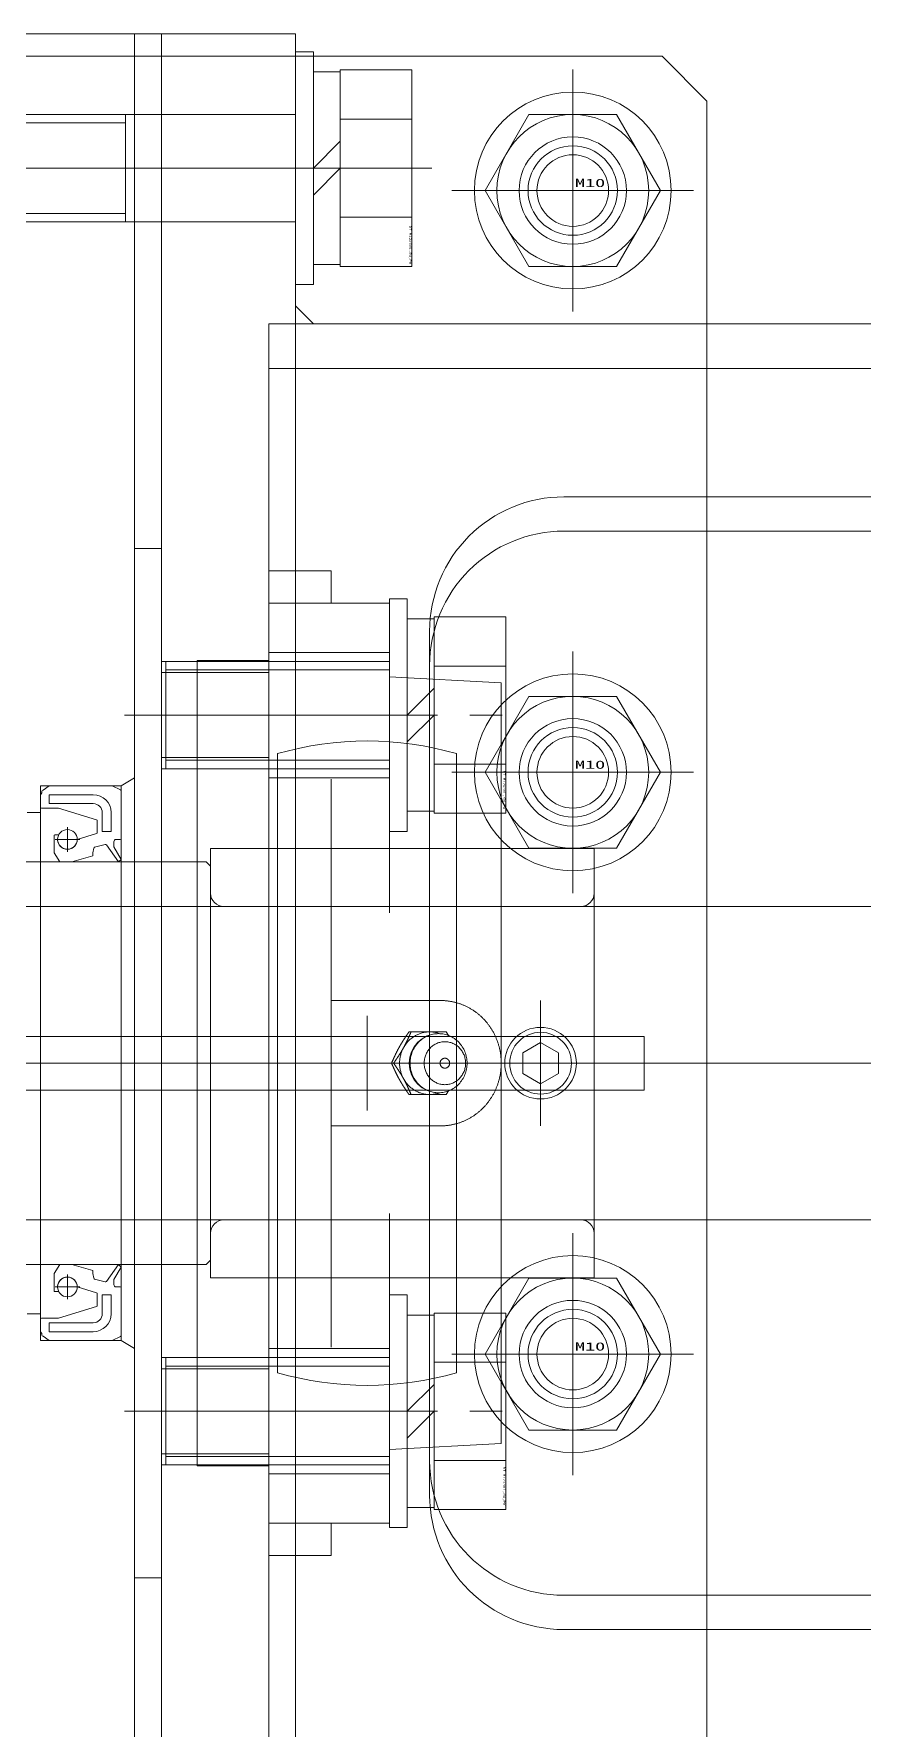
# Model space of a CAD drawing. Units: millimetres at full size. Extents: x -19442 to 19442, y -5866 to 5866.
# Drawn here: x -6221.9 to -6129.2, y 222.3 to 411.7 of the extents above; entities that cross this region are included whole.
import ezdxf
from ezdxf.enums import TextEntityAlignment as Align

# ---------------------------------------------------------------- set-up
doc = ezdxf.new("R2010")
doc.units = ezdxf.units.MM
doc.header["$LTSCALE"] = 3.6
doc.linetypes.add('CHAIN2', pattern=[12, 9, -1, 1, -1])
for name, color, linetype, lineweight in [('0-3_04_HIDDEN', 7, 'Continuous', 9), ('0-4_05_CENTER', 2, 'CHAIN2', 9), ('0-6_0', 2, 'Continuous', 9), ('0-7_10_DRAFT', 1, 'Continuous', 9)]:
    doc.layers.add(name, color=color, linetype=linetype, lineweight=lineweight)
doc.styles.add('ＭＳ ゴシック', font='')
doc.styles.get('ＭＳ ゴシック').set_extended_font_data('MS Gothic')

# ---------------------------------------------------------------- blocks, each defined once
blk = doc.blocks.new('10b_1')
at = {"layer": '0-6_0', "color": 134, "linetype": 'CHAIN2'}
for p, q in [((0, -13.512), (0, 13.512)), ((13.512, 0), (-13.512, 0))]:
    blk.add_line(p, q, dxfattribs=at)
at = {"layer": '0-6_0', "color": 134}
for q in [(-9.8, 0), (4.9, 8.487)]:
    blk.add_line((-4.9, 8.487), q, dxfattribs=at)
for points in [[(4.9, -8.487), (9.8, 0), (4.9, 8.487)], [(-9.8, 0), (-4.9, -8.487), (4.9, -8.487)]]:
    blk.add_lwpolyline(points, dxfattribs=at)
for radius in [11, 8.487, 5, 4]:
    blk.add_circle((0, 0), radius, dxfattribs=at)
at = {"layer": '0-7_10_DRAFT', "style": 'ＭＳ ゴシック', "width": 1.8}
blk.add_text('M10', height=0.9164, dxfattribs=at).set_placement((0.256, 0.117), align=Align.BOTTOM_LEFT)
blk = doc.blocks.new('A$C757C1326_1')
at = {"layer": '0-3_04_HIDDEN'}
for p, q in [((1318, 112.5), (1285, 112.5)), ((1364, 82.6), (1364, -82.6)), ((1298.5, 31), (1300, 31.866)), ((1289.5, 28), (1288, 28)), ((1289.5, -28), (1288, -28)), ((1298.5, -31), (1300, -31.866))]:
    blk.add_line(p, q, dxfattribs=at)
for points in [[(1298.5, 31), (1289.5, 31), (1289.5, 0)], [(1298.5, -31), (1289.5, -31), (1289.5, 0)]]:
    blk.add_lwpolyline(points, dxfattribs=at)
blk.add_lwpolyline([(1242, 3), (1357, 3), (1357, -3), (1242, -3)], close=True, dxfattribs=at)
for centre in [(1349, 32.5), (1349, -32.5)]:
    blk.add_circle(centre, 6, dxfattribs=at)
at = {"layer": '0-4_05_CENTER'}
for p, q in [((1349, 87.162), (1349, 107.838)), ((1306.997, 100), (1277.623, 100)), ((1359.338, 97.5), (1338.662, 97.5)), ((1349, 22.162), (1349, 42.838)), ((1359.338, 32.5), (1338.662, 32.5)), ((-13.598, 0), (1372.498, 0)), ((1349, -42.838), (1349, -22.162)), ((1359.338, -32.5), (1338.662, -32.5))]:
    blk.add_line(p, q, dxfattribs=at)
at = {"layer": '0-6_0', "color": 134}
blk.add_lwpolyline([(1300, 115), (1285, 115), (1285, -115), (1300, -115)], close=True, dxfattribs=at)
blk.add_lwpolyline([(1318, 112.5), (1359, 112.5), (1364, 107.5), (1364, 82.6)], dxfattribs=at)
blk.add_circle((1349, 97.5), 6, dxfattribs=at)
at = {"layer": '0-7_10_DRAFT'}
blk.add_line((1298.5, 31), (1298.5, -31), dxfattribs=at)
blk = doc.blocks.new('AE2561A0a_1')
at = {"layer": '0-3_04_HIDDEN', "color": 2}
for p, q in [((0, 30.438), (0, 25.1)), ((0.979, 30.989), (0.055, 30.528)), ((0.979, 30.989), (0.055, 30.528)), ((7.969, 31), (1.024, 31)), ((7.969, 31), (1.024, 31)), ((2.74, 27.189), (6.984, 28.494)), ((8.05, 29), (3.107, 29)), ((7.017, 28.5), (8.9, 28.5)), ((2.673, 25.743), (2.673, 27.095)), ((0.1, 25), (0.553, 25)), ((4.9, 25), (2.736, 25.65)), ((4.625, 25), (7.375, 25)), ((6, 26.375), (6, 23.625)), ((7.4, 25.52), (6.97, 25.52)), ((7.5, 23.545), (7.5, 25.42)), ((1.767, 24.416), (2.959, 24.135)), ((1.767, -24.416), (2.959, -24.135)), ((6, -26.375), (6, -23.625)), ((7.5, -23.545), (7.5, -25.42)), ((0, -30.438), (0, -25.1)), ((0.1, -25), (0.553, -25)), ((2.673, -25.743), (2.673, -27.095)), ((4.9, -25), (2.736, -25.65)), ((4.625, -25), (7.375, -25)), ((7.4, -25.52), (6.97, -25.52)), ((2.74, -27.189), (6.984, -28.494)), ((8.05, -29), (3.107, -29)), ((7.017, -28.5), (8.9, -28.5)), ((0.979, -30.989), (0.055, -30.528)), ((0.979, -30.989), (0.055, -30.528)), ((7.969, -31), (1.024, -31)), ((7.969, -31), (1.024, -31))]:
    blk.add_line(p, q, dxfattribs=at)
for points in [[(0, 30.438), (0, 25.1), (0, 22.5)], [(8.76, 30.5), (8.724, 30.5), (8.026, 30.982)], [(8.76, 30.5), (8.724, 30.5), (8.026, 30.982)], [(9, 28.6), (9, 30), (8.86, 30.215), (8.86, 30.4)], [(9, 22.5), (9, 28.6), (9, 30), (8.86, 30.215), (8.86, 30.4)], [(3.107, 30), (8.05, 30), (8.05, 29)], [(2.107, 28), (2.107, 25.885), (1.107, 25.885), (1.107, 28)], [(0.803, 24.75), (0.803, 24.171), (0, 22.775), (0.292, 22.5), (1.649, 24.382)], [(3.049, 24.03), (3.173, 23.491), (3.173, 23.162)], [(3.173, 23.162), (5.5, 22.5), (6.837, 22.5), (7.484, 23.49)], [(0.803, -24.75), (0.803, -24.171), (0, -22.775), (0.292, -22.5), (1.649, -24.382)], [(0, -30.438), (0, -25.1), (0, -22.5)], [(3.173, -23.162), (5.5, -22.5), (6.837, -22.5), (7.484, -23.49)], [(9, -22.5), (9, -28.6), (9, -30), (8.86, -30.215), (8.86, -30.4)], [(3.049, -24.03), (3.173, -23.491), (3.173, -23.162)], [(2.107, -28), (2.107, -25.885), (1.107, -25.885), (1.107, -28)], [(3.107, -30), (8.05, -30), (8.05, -29)], [(9, -28.6), (9, -30), (8.86, -30.215), (8.86, -30.4)], [(8.76, -30.5), (8.724, -30.5), (8.026, -30.982)], [(8.76, -30.5), (8.724, -30.5), (8.026, -30.982)]]:
    blk.add_lwpolyline(points, dxfattribs=at)
for centre in [(6, 25), (6, -25)]:
    blk.add_circle(centre, 1.1, dxfattribs=at)
for centre, radius, start, end in [((0.1, 30.438), 0.1, 116.56505, 180), ((0.1, 30.438), 0.1, 116.56505, 180), ((1.024, 30.9), 0.1, 90, 116.56505), ((1.024, 30.9), 0.1, 90, 116.56505), ((7.969, 30.9), 0.1, 55.38044, 90), ((7.969, 30.9), 0.1, 55.38044, 90), ((8.76, 30.4), 0.1, 0, 90), ((8.76, 30.4), 0.1, 0, 90), ((3.107, 28), 2, 90, 180), ((3.107, 28), 1, 90, 180), ((7.017, 28.4), 0.1, 90, 109.21481), ((8.9, 28.6), 0.1, 270, 0), ((2.773, 27.095), 0.1, 109.21481, 180), ((0.1, 25.1), 0.1, 180, 270), ((0.553, 24.75), 0.25, 0, 90), ((2.773, 25.743), 0.1, 180, 248.66025), ((6, 25), 1.1, 180, 28.18847), ((7.4, 25.42), 0.1, 360, 90), ((1.73, 24.323), 0.1, 67.88461, 144.21845), ((2.902, 23.996), 0.15, 12.98752, 67.88461), ((7.4, 23.545), 0.1, 326.87019, 0), ((1.73, -24.323), 0.1, 215.78155, 292.11539), ((2.902, -23.996), 0.15, 292.11539, 347.01248), ((6, -25), 1.1, 331.81153, 180), ((7.4, -23.545), 0.1, 360, 33.12981), ((0.1, -25.1), 0.1, 90, 180), ((0.553, -24.75), 0.25, 270, 0), ((2.773, -25.743), 0.1, 111.33975, 180), ((7.4, -25.42), 0.1, 270, 0), ((3.107, -28), 2, 180, 270), ((3.107, -28), 1, 180, 270), ((2.773, -27.095), 0.1, 180, 250.78519), ((7.017, -28.4), 0.1, 250.78519, 270), ((8.9, -28.6), 0.1, 360, 90), ((0.1, -30.438), 0.1, 180, 243.43495), ((0.1, -30.438), 0.1, 180, 243.43495), ((1.024, -30.9), 0.1, 243.43495, 270), ((1.024, -30.9), 0.1, 243.43495, 270), ((7.969, -30.9), 0.1, 270, 304.61956), ((7.969, -30.9), 0.1, 270, 304.61956), ((8.76, -30.4), 0.1, 270, 360), ((8.76, -30.4), 0.1, 270, 0)]:
    blk.add_arc(centre, radius, start, end, dxfattribs=at)
at = {"layer": '0-7_10_DRAFT'}
for p, q in [((9, 22.5), (0, 22.5)), ((0, 0), (9, 0)), ((9, -22.5), (0, -22.5))]:
    blk.add_line(p, q, dxfattribs=at)
blk = doc.blocks.new('MUCFC207a_1')
at = {"layer": '0-3_04_HIDDEN', "color": 2}
for p, q in [((-45, 8), (-45, 0)), ((-45, 8), (45, 8)), ((45, 8), (45, 0)), ((-24, 6.5), (24, 6.5)), ((-17.5, 5), (-17.5, -34.9)), ((17.5, 5), (17.5, -34.9)), ((-55, 0), (-55, -7)), ((-51.391, 0), (-51.391, -13.5)), ((-45.891, 0), (-45.891, -13.5)), ((-31.891, 0), (-31.891, -13.5)), ((31.891, 0), (31.891, -13.5)), ((45.891, 0), (45.891, -13.5)), ((51.391, 0), (51.391, -13.5)), ((-51.391, -7), (-55, -7)), ((-31.723, -7), (31.723, -7)), ((-7, -19.239), (-7, -7)), ((7, -19.239), (7, -7)), ((55, -7), (51.391, -7)), ((-16.786, -13.5), (-51.391, -13.5)), ((-42.5, -26), (-43.158, -13.5)), ((0, -13.974), (0, -13.736)), ((16.786, -13.5), (51.391, -13.5)), ((42.5, -26), (43.158, -13.5)), ((-3.5, -15.688), (-3.5, -19.829)), ((3.5, -15.688), (3.5, -19.829)), ((-3.5, -19.829), (-3.093, -20.111)), ((3.5, -19.829), (3.093, -20.111)), ((42.5, -26), (-42.5, -26)), ((-24, -36.4), (24, -36.4))]:
    blk.add_line(p, q, dxfattribs=at)
for points in [[(-24, 6.5), (-24, -26), (-24, -36.4)], [(24, 6.5), (24, -26), (24, -36.4)], [(-55, 0), (55, 0), (55, -7)], [(-1.423, -14.929), (-1.518, -14.971), (-1.611, -15.017), (-1.704, -15.064), (-1.794, -15.115), (-1.883, -15.168), (-1.971, -15.224), (-2.056, -15.282), (-2.14, -15.342), (-2.222, -15.405), (-2.302, -15.471), (-2.379, -15.538), (-2.455, -15.608), (-2.529, -15.68), (-2.6, -15.754), (-2.669, -15.83), (-2.735, -15.908), (-2.799, -15.988), (-2.861, -16.07), (-2.92, -16.154), (-2.976, -16.239), (-3.03, -16.325), (-3.081, -16.414), (-3.129, -16.503), (-3.175, -16.594), (-3.217, -16.687), (-3.257, -16.78), (-3.294, -16.875), (-3.328, -16.971), (-3.359, -17.067), (-3.387, -17.165), (-3.412, -17.263), (-3.433, -17.362), (-3.452, -17.461), (-3.468, -17.561), (-3.481, -17.661), (-3.49, -17.762), (-3.496, -17.863), (-3.5, -17.964), (-3.5, -18.065)], [(-3.5, -15.688), (-3.479, -15.674), (-3.458, -15.66), (-3.437, -15.645), (-3.416, -15.631), (-3.396, -15.617), (-3.375, -15.603), (-3.354, -15.588), (-3.333, -15.574), (-3.312, -15.56), (-3.291, -15.545), (-3.27, -15.531), (-3.249, -15.517), (-3.228, -15.503), (-3.207, -15.489), (-3.186, -15.474), (-3.166, -15.46), (-3.145, -15.446), (-3.124, -15.432), (-3.103, -15.417), (-3.082, -15.403), (-3.061, -15.389), (-3.04, -15.375), (-3.019, -15.361), (-2.998, -15.347), (-2.977, -15.333), (-2.956, -15.319), (-2.935, -15.305), (-2.914, -15.29), (-2.893, -15.276), (-2.872, -15.262), (-2.851, -15.248), (-2.83, -15.234), (-2.809, -15.221), (-2.787, -15.207), (-2.766, -15.193), (-2.745, -15.179), (-2.724, -15.165), (-2.703, -15.151), (-2.682, -15.137)], [(-2.682, -15.137), (-2.661, -15.123), (-2.639, -15.11), (-2.618, -15.096), (-2.597, -15.082), (-2.576, -15.069), (-2.555, -15.055), (-2.533, -15.041), (-2.512, -15.028), (-2.491, -15.014), (-2.469, -15.001), (-2.448, -14.987), (-2.427, -14.974), (-2.405, -14.96), (-2.384, -14.947), (-2.363, -14.933), (-2.341, -14.92), (-2.32, -14.907), (-2.298, -14.893), (-2.277, -14.88), (-2.255, -14.867), (-2.234, -14.854), (-2.212, -14.841), (-2.191, -14.828), (-2.169, -14.815), (-2.148, -14.802), (-2.126, -14.789), (-2.104, -14.776), (-2.083, -14.763), (-2.061, -14.75), (-2.039, -14.737), (-2.017, -14.724), (-1.996, -14.712), (-1.974, -14.699), (-1.952, -14.686), (-1.93, -14.674), (-1.908, -14.661), (-1.886, -14.649), (-1.864, -14.636), (-1.843, -14.624)], [(-2.601, -15.52), (-2.578, -15.509), (-2.555, -15.498), (-2.532, -15.487), (-2.51, -15.476), (-2.487, -15.466), (-2.464, -15.455), (-2.441, -15.444), (-2.418, -15.433), (-2.396, -15.422), (-2.373, -15.411), (-2.35, -15.4), (-2.328, -15.389), (-2.305, -15.378), (-2.282, -15.367), (-2.26, -15.355), (-2.237, -15.344), (-2.214, -15.333), (-2.192, -15.322), (-2.169, -15.31), (-2.147, -15.299), (-2.124, -15.288), (-2.102, -15.276), (-2.079, -15.265), (-2.057, -15.253), (-2.034, -15.242), (-2.012, -15.23), (-1.99, -15.219), (-1.967, -15.207), (-1.945, -15.195), (-1.923, -15.183), (-1.9, -15.172), (-1.878, -15.16), (-1.856, -15.148), (-1.834, -15.136), (-1.812, -15.124), (-1.789, -15.112), (-1.767, -15.1), (-1.745, -15.088), (-1.723, -15.076)], [(-1.843, -14.624), (-1.821, -14.612), (-1.799, -14.599), (-1.776, -14.587), (-1.754, -14.575), (-1.732, -14.563), (-1.71, -14.551), (-1.688, -14.539), (-1.666, -14.527), (-1.644, -14.515), (-1.621, -14.503), (-1.599, -14.491), (-1.577, -14.479), (-1.555, -14.468), (-1.532, -14.456), (-1.51, -14.444), (-1.488, -14.433), (-1.465, -14.421), (-1.443, -14.409), (-1.42, -14.398), (-1.398, -14.386), (-1.375, -14.375), (-1.353, -14.364), (-1.33, -14.352), (-1.308, -14.341), (-1.285, -14.33), (-1.263, -14.318), (-1.24, -14.307), (-1.217, -14.296), (-1.195, -14.285), (-1.172, -14.274), (-1.149, -14.263), (-1.127, -14.252), (-1.104, -14.241), (-1.081, -14.23), (-1.058, -14.219), (-1.036, -14.208), (-1.013, -14.197), (-0.99, -14.186), (-0.967, -14.175)], [(-1.723, -15.076), (-1.701, -15.063), (-1.679, -15.051), (-1.657, -15.039), (-1.635, -15.026), (-1.613, -15.014), (-1.591, -15.001), (-1.569, -14.989), (-1.548, -14.976), (-1.526, -14.964), (-1.504, -14.951), (-1.482, -14.938), (-1.46, -14.926), (-1.439, -14.913), (-1.417, -14.9), (-1.395, -14.887), (-1.374, -14.874), (-1.352, -14.861), (-1.33, -14.848), (-1.309, -14.835), (-1.287, -14.822), (-1.266, -14.809), (-1.244, -14.796), (-1.223, -14.783), (-1.201, -14.769), (-1.18, -14.756), (-1.158, -14.743), (-1.137, -14.729), (-1.116, -14.716), (-1.094, -14.703), (-1.073, -14.689), (-1.052, -14.676), (-1.03, -14.662), (-1.009, -14.649), (-0.988, -14.635), (-0.966, -14.621), (-0.945, -14.608), (-0.924, -14.594), (-0.903, -14.58), (-0.881, -14.567)], [(2.379, -15.538), (2.302, -15.471), (2.222, -15.405), (2.14, -15.342), (2.056, -15.282), (1.971, -15.224), (1.883, -15.168), (1.794, -15.115), (1.704, -15.064), (1.611, -15.017), (1.518, -14.971), (1.423, -14.929), (1.327, -14.889), (1.229, -14.852), (1.131, -14.818), (1.031, -14.787), (0.931, -14.759), (0.829, -14.733), (0.727, -14.711), (0.625, -14.691), (0.521, -14.675), (0.418, -14.661), (0.314, -14.65), (0.209, -14.643), (0.105, -14.638), (0, -14.637), (-0.105, -14.638), (-0.209, -14.643), (-0.314, -14.65), (-0.418, -14.661), (-0.521, -14.675), (-0.625, -14.691), (-0.727, -14.711), (-0.829, -14.733), (-0.931, -14.759), (-1.031, -14.787), (-1.131, -14.818), (-1.229, -14.852), (-1.327, -14.889), (-1.423, -14.929)], [(-0.967, -14.175), (-0.944, -14.164), (-0.922, -14.154), (-0.899, -14.143), (-0.876, -14.132), (-0.853, -14.121), (-0.83, -14.111), (-0.807, -14.1), (-0.784, -14.089), (-0.761, -14.079), (-0.738, -14.068), (-0.715, -14.058), (-0.692, -14.047), (-0.669, -14.037), (-0.646, -14.026), (-0.623, -14.016), (-0.6, -14.005), (-0.577, -13.995), (-0.554, -13.984), (-0.531, -13.974), (-0.508, -13.963), (-0.485, -13.953), (-0.462, -13.942), (-0.439, -13.932), (-0.416, -13.922), (-0.393, -13.911), (-0.37, -13.901), (-0.347, -13.891), (-0.324, -13.88), (-0.301, -13.87), (-0.278, -13.86), (-0.254, -13.849), (-0.231, -13.839), (-0.208, -13.829), (-0.185, -13.819), (-0.162, -13.808), (-0.139, -13.798), (-0.116, -13.788), (-0.093, -13.777), (-0.069, -13.767)], [(-0.881, -14.567), (-0.86, -14.553), (-0.839, -14.539), (-0.818, -14.525), (-0.797, -14.511), (-0.776, -14.498), (-0.755, -14.484), (-0.733, -14.47), (-0.712, -14.456), (-0.691, -14.442), (-0.67, -14.428), (-0.649, -14.414), (-0.628, -14.4), (-0.607, -14.386), (-0.586, -14.372), (-0.565, -14.358), (-0.544, -14.344), (-0.523, -14.33), (-0.502, -14.316), (-0.481, -14.301), (-0.46, -14.287), (-0.439, -14.273), (-0.418, -14.259), (-0.397, -14.245), (-0.376, -14.231), (-0.355, -14.216), (-0.334, -14.202), (-0.313, -14.188), (-0.293, -14.174), (-0.272, -14.159), (-0.251, -14.145), (-0.23, -14.131), (-0.209, -14.117), (-0.188, -14.102), (-0.167, -14.088), (-0.146, -14.074), (-0.125, -14.06), (-0.104, -14.045), (-0.084, -14.031), (-0.063, -14.017)], [(-0.069, -13.767), (-0.046, -13.757), (-0.023, -13.747), (0, -13.736)], [(-0.063, -14.017), (-0.042, -14.002), (-0.021, -13.988), (0, -13.974)], [(0.069, -13.767), (0.046, -13.757), (0.023, -13.747), (0, -13.736)], [(0.063, -14.017), (0.042, -14.002), (0.021, -13.988), (0, -13.974)], [(0.881, -14.567), (0.86, -14.553), (0.839, -14.539), (0.818, -14.525), (0.797, -14.511), (0.776, -14.498), (0.755, -14.484), (0.733, -14.47), (0.712, -14.456), (0.691, -14.442), (0.67, -14.428), (0.649, -14.414), (0.628, -14.4), (0.607, -14.386), (0.586, -14.372), (0.565, -14.358), (0.544, -14.344), (0.523, -14.33), (0.502, -14.316), (0.481, -14.301), (0.46, -14.287), (0.439, -14.273), (0.418, -14.259), (0.397, -14.245), (0.376, -14.231), (0.355, -14.216), (0.334, -14.202), (0.313, -14.188), (0.293, -14.174), (0.272, -14.159), (0.251, -14.145), (0.23, -14.131), (0.209, -14.117), (0.188, -14.102), (0.167, -14.088), (0.146, -14.074), (0.125, -14.06), (0.104, -14.045), (0.084, -14.031), (0.063, -14.017)], [(0.967, -14.175), (0.944, -14.164), (0.922, -14.154), (0.899, -14.143), (0.876, -14.132), (0.853, -14.121), (0.83, -14.111), (0.807, -14.1), (0.784, -14.089), (0.761, -14.079), (0.738, -14.068), (0.715, -14.058), (0.692, -14.047), (0.669, -14.037), (0.646, -14.026), (0.623, -14.016), (0.6, -14.005), (0.577, -13.995), (0.554, -13.984), (0.531, -13.974), (0.508, -13.963), (0.485, -13.953), (0.462, -13.942), (0.439, -13.932), (0.416, -13.922), (0.393, -13.911), (0.37, -13.901), (0.347, -13.891), (0.324, -13.88), (0.301, -13.87), (0.278, -13.86), (0.254, -13.849), (0.231, -13.839), (0.208, -13.829), (0.185, -13.819), (0.162, -13.808), (0.139, -13.798), (0.116, -13.788), (0.093, -13.777), (0.069, -13.767)], [(1.723, -15.076), (1.701, -15.063), (1.679, -15.051), (1.657, -15.039), (1.635, -15.026), (1.613, -15.014), (1.591, -15.001), (1.569, -14.989), (1.548, -14.976), (1.526, -14.964), (1.504, -14.951), (1.482, -14.938), (1.46, -14.926), (1.439, -14.913), (1.417, -14.9), (1.395, -14.887), (1.374, -14.874), (1.352, -14.861), (1.33, -14.848), (1.309, -14.835), (1.287, -14.822), (1.266, -14.809), (1.244, -14.796), (1.223, -14.783), (1.201, -14.769), (1.18, -14.756), (1.158, -14.743), (1.137, -14.729), (1.116, -14.716), (1.094, -14.703), (1.073, -14.689), (1.052, -14.676), (1.03, -14.662), (1.009, -14.649), (0.988, -14.635), (0.966, -14.621), (0.945, -14.608), (0.924, -14.594), (0.903, -14.58), (0.881, -14.567)], [(1.843, -14.624), (1.821, -14.612), (1.799, -14.599), (1.776, -14.587), (1.754, -14.575), (1.732, -14.563), (1.71, -14.551), (1.688, -14.539), (1.666, -14.527), (1.644, -14.515), (1.621, -14.503), (1.599, -14.491), (1.577, -14.479), (1.555, -14.468), (1.532, -14.456), (1.51, -14.444), (1.488, -14.433), (1.465, -14.421), (1.443, -14.409), (1.42, -14.398), (1.398, -14.386), (1.375, -14.375), (1.353, -14.364), (1.33, -14.352), (1.308, -14.341), (1.285, -14.33), (1.263, -14.318), (1.24, -14.307), (1.217, -14.296), (1.195, -14.285), (1.172, -14.274), (1.149, -14.263), (1.127, -14.252), (1.104, -14.241), (1.081, -14.23), (1.058, -14.219), (1.036, -14.208), (1.013, -14.197), (0.99, -14.186), (0.967, -14.175)], [(2.601, -15.52), (2.578, -15.509), (2.555, -15.498), (2.532, -15.487), (2.51, -15.476), (2.487, -15.466), (2.464, -15.455), (2.441, -15.444), (2.418, -15.433), (2.396, -15.422), (2.373, -15.411), (2.35, -15.4), (2.328, -15.389), (2.305, -15.378), (2.282, -15.367), (2.26, -15.355), (2.237, -15.344), (2.214, -15.333), (2.192, -15.322), (2.169, -15.31), (2.147, -15.299), (2.124, -15.288), (2.102, -15.276), (2.079, -15.265), (2.057, -15.253), (2.034, -15.242), (2.012, -15.23), (1.99, -15.219), (1.967, -15.207), (1.945, -15.195), (1.923, -15.183), (1.9, -15.172), (1.878, -15.16), (1.856, -15.148), (1.834, -15.136), (1.812, -15.124), (1.789, -15.112), (1.767, -15.1), (1.745, -15.088), (1.723, -15.076)], [(2.682, -15.137), (2.661, -15.123), (2.639, -15.11), (2.618, -15.096), (2.597, -15.082), (2.576, -15.069), (2.555, -15.055), (2.533, -15.041), (2.512, -15.028), (2.491, -15.014), (2.469, -15.001), (2.448, -14.987), (2.427, -14.974), (2.405, -14.96), (2.384, -14.947), (2.363, -14.933), (2.341, -14.92), (2.32, -14.907), (2.298, -14.893), (2.277, -14.88), (2.255, -14.867), (2.234, -14.854), (2.212, -14.841), (2.191, -14.828), (2.169, -14.815), (2.148, -14.802), (2.126, -14.789), (2.104, -14.776), (2.083, -14.763), (2.061, -14.75), (2.039, -14.737), (2.017, -14.724), (1.996, -14.712), (1.974, -14.699), (1.952, -14.686), (1.93, -14.674), (1.908, -14.661), (1.886, -14.649), (1.864, -14.636), (1.843, -14.624)], [(3.5, -15.688), (3.479, -15.674), (3.458, -15.66), (3.437, -15.645), (3.416, -15.631), (3.396, -15.617), (3.375, -15.603), (3.354, -15.588), (3.333, -15.574), (3.312, -15.56), (3.291, -15.545), (3.27, -15.531), (3.249, -15.517), (3.228, -15.503), (3.207, -15.489), (3.186, -15.474), (3.166, -15.46), (3.145, -15.446), (3.124, -15.432), (3.103, -15.417), (3.082, -15.403), (3.061, -15.389), (3.04, -15.375), (3.019, -15.361), (2.998, -15.347), (2.977, -15.333), (2.956, -15.319), (2.935, -15.305), (2.914, -15.29), (2.893, -15.276), (2.872, -15.262), (2.851, -15.248), (2.83, -15.234), (2.809, -15.221), (2.787, -15.207), (2.766, -15.193), (2.745, -15.179), (2.724, -15.165), (2.703, -15.151), (2.682, -15.137)], [(-3.5, -15.926), (-3.477, -15.915), (-3.454, -15.905), (-3.431, -15.895), (-3.407, -15.885), (-3.384, -15.874), (-3.361, -15.864), (-3.338, -15.854), (-3.315, -15.844), (-3.292, -15.833), (-3.269, -15.823), (-3.245, -15.813), (-3.222, -15.802), (-3.199, -15.792), (-3.176, -15.782), (-3.153, -15.772), (-3.13, -15.761), (-3.107, -15.751), (-3.084, -15.741), (-3.061, -15.73), (-3.038, -15.72), (-3.015, -15.709), (-2.991, -15.699), (-2.968, -15.689), (-2.945, -15.678), (-2.922, -15.668), (-2.899, -15.657), (-2.876, -15.647), (-2.853, -15.636), (-2.83, -15.626), (-2.807, -15.615), (-2.784, -15.605), (-2.761, -15.594), (-2.738, -15.584), (-2.715, -15.573), (-2.693, -15.562), (-2.67, -15.552), (-2.647, -15.541), (-2.624, -15.53), (-2.601, -15.52)], [(-1.112, -16), (-1.263, -16.056), (-1.411, -16.12), (-1.556, -16.19), (-1.697, -16.267), (-1.833, -16.351), (-1.966, -16.441), (-2.094, -16.537), (-2.216, -16.639), (-2.333, -16.747), (-2.445, -16.861), (-2.551, -16.979), (-2.651, -17.102), (-2.744, -17.23), (-2.831, -17.362), (-2.91, -17.499), (-2.983, -17.638), (-3.049, -17.781), (-3.107, -17.927), (-3.158, -18.076), (-3.201, -18.227), (-3.237, -18.379), (-3.264, -18.533), (-3.284, -18.689), (-3.296, -18.845), (-3.3, -19.001), (-3.296, -19.158), (-3.284, -19.314), (-3.264, -19.469), (-3.237, -19.623), (-3.201, -19.776), (-3.158, -19.926), (-3.107, -20.075), (-3.049, -20.221), (-2.983, -20.364), (-2.91, -20.504), (-2.831, -20.64), (-2.744, -20.772), (-2.651, -20.9), (-2.551, -21.023)], [(3.3, -19.001), (3.296, -18.845), (3.284, -18.689), (3.264, -18.533), (3.237, -18.379), (3.201, -18.227), (3.158, -18.076), (3.107, -17.927), (3.049, -17.781), (2.983, -17.638), (2.91, -17.499), (2.831, -17.362), (2.744, -17.23), (2.651, -17.102), (2.551, -16.979), (2.445, -16.861), (2.333, -16.747), (2.216, -16.639), (2.094, -16.537), (1.966, -16.441), (1.833, -16.351), (1.697, -16.267), (1.556, -16.19), (1.411, -16.12), (1.263, -16.056), (1.112, -16), (0.958, -15.951), (0.802, -15.909), (0.644, -15.875), (0.484, -15.848), (0.323, -15.829), (0.162, -15.817), (0, -15.814), (-0.162, -15.817), (-0.323, -15.829), (-0.484, -15.848), (-0.644, -15.875), (-0.802, -15.909), (-0.958, -15.951), (-1.112, -16)], [(3.296, -19.154), (3.33, -19.059), (3.361, -18.962), (3.388, -18.865), (3.413, -18.766), (3.435, -18.668), (3.453, -18.568), (3.469, -18.468), (3.481, -18.368), (3.49, -18.267), (3.497, -18.166), (3.5, -18.065), (3.5, -17.964), (3.496, -17.863), (3.49, -17.762), (3.481, -17.661), (3.468, -17.561), (3.452, -17.461), (3.433, -17.362), (3.412, -17.263), (3.387, -17.165), (3.359, -17.067), (3.328, -16.971), (3.294, -16.875), (3.257, -16.78), (3.217, -16.687), (3.175, -16.594), (3.129, -16.503), (3.081, -16.414), (3.03, -16.325), (2.976, -16.239), (2.92, -16.154), (2.861, -16.07), (2.799, -15.988), (2.735, -15.908), (2.669, -15.83), (2.6, -15.754), (2.529, -15.68), (2.455, -15.608), (2.379, -15.538)], [(3.5, -15.926), (3.477, -15.915), (3.454, -15.905), (3.431, -15.895), (3.407, -15.885), (3.384, -15.874), (3.361, -15.864), (3.338, -15.854), (3.315, -15.844), (3.292, -15.833), (3.269, -15.823), (3.245, -15.813), (3.222, -15.802), (3.199, -15.792), (3.176, -15.782), (3.153, -15.772), (3.13, -15.761), (3.107, -15.751), (3.084, -15.741), (3.061, -15.73), (3.038, -15.72), (3.015, -15.709), (2.991, -15.699), (2.968, -15.689), (2.945, -15.678), (2.922, -15.668), (2.899, -15.657), (2.876, -15.647), (2.853, -15.636), (2.83, -15.626), (2.807, -15.615), (2.784, -15.605), (2.761, -15.594), (2.738, -15.584), (2.715, -15.573), (2.693, -15.562), (2.67, -15.552), (2.647, -15.541), (2.624, -15.53), (2.601, -15.52)], [(-3.5, -18.018), (-3.5, -18.027), (-3.5, -18.036), (-3.5, -18.045), (-3.5, -18.054), (-3.5, -18.063), (-3.5, -18.072), (-3.499, -18.081), (-3.499, -18.09), (-3.499, -18.099), (-3.499, -18.108), (-3.498, -18.117), (-3.498, -18.126), (-3.498, -18.135), (-3.498, -18.144), (-3.497, -18.153), (-3.497, -18.163), (-3.496, -18.172), (-3.496, -18.181), (-3.495, -18.19), (-3.495, -18.199), (-3.494, -18.208), (-3.494, -18.217), (-3.493, -18.226), (-3.493, -18.235), (-3.492, -18.244), (-3.492, -18.253), (-3.491, -18.262), (-3.49, -18.271), (-3.489, -18.28), (-3.489, -18.289), (-3.488, -18.298), (-3.487, -18.307), (-3.486, -18.316), (-3.485, -18.325), (-3.485, -18.334), (-3.484, -18.343), (-3.483, -18.352), (-3.482, -18.361), (-3.481, -18.37)], [(-3.5, -18.065), (-3.497, -18.166), (-3.49, -18.267), (-3.481, -18.368), (-3.469, -18.468), (-3.453, -18.568), (-3.435, -18.668), (-3.413, -18.766), (-3.388, -18.865), (-3.361, -18.962), (-3.33, -19.059), (-3.296, -19.154)], [(-3.481, -18.37), (-3.48, -18.379), (-3.479, -18.388), (-3.478, -18.397), (-3.477, -18.406), (-3.476, -18.415), (-3.475, -18.424), (-3.473, -18.433), (-3.472, -18.442), (-3.471, -18.451), (-3.47, -18.46), (-3.469, -18.469), (-3.467, -18.478), (-3.466, -18.487), (-3.465, -18.496), (-3.463, -18.505), (-3.462, -18.514), (-3.461, -18.523), (-3.459, -18.532), (-3.458, -18.541), (-3.456, -18.55), (-3.455, -18.559), (-3.453, -18.568), (-3.452, -18.577), (-3.45, -18.586), (-3.449, -18.595), (-3.447, -18.603), (-3.445, -18.612), (-3.444, -18.621), (-3.442, -18.63), (-3.44, -18.639), (-3.439, -18.648), (-3.437, -18.657), (-3.435, -18.666), (-3.433, -18.675), (-3.431, -18.684), (-3.43, -18.692), (-3.428, -18.701), (-3.426, -18.71), (-3.424, -18.719)], [(-3.424, -18.719), (-3.422, -18.728), (-3.42, -18.737), (-3.418, -18.746), (-3.416, -18.754), (-3.414, -18.763), (-3.412, -18.772), (-3.41, -18.781), (-3.408, -18.79), (-3.405, -18.799), (-3.403, -18.807), (-3.401, -18.816), (-3.399, -18.825), (-3.396, -18.834), (-3.394, -18.843), (-3.392, -18.851), (-3.39, -18.86), (-3.387, -18.869), (-3.385, -18.878), (-3.382, -18.886), (-3.38, -18.895), (-3.378, -18.904), (-3.375, -18.913), (-3.373, -18.921), (-3.37, -18.93), (-3.368, -18.939), (-3.365, -18.948), (-3.362, -18.956), (-3.36, -18.965), (-3.357, -18.974), (-3.354, -18.982), (-3.352, -18.991), (-3.349, -19), (-3.346, -19.008), (-3.344, -19.017), (-3.341, -19.026), (-3.338, -19.034), (-3.335, -19.043), (-3.332, -19.052), (-3.329, -19.06)], [(-0.809, -17.517), (-0.918, -17.558), (-1.026, -17.604), (-1.131, -17.655), (-1.234, -17.712), (-1.333, -17.772), (-1.43, -17.838), (-1.523, -17.908), (-1.612, -17.982), (-1.697, -18.061), (-1.778, -18.143), (-1.855, -18.229), (-1.928, -18.319), (-1.996, -18.412), (-2.059, -18.508), (-2.117, -18.607), (-2.17, -18.709), (-2.217, -18.813), (-2.26, -18.919), (-2.297, -19.027), (-2.328, -19.137), (-2.354, -19.248), (-2.374, -19.36), (-2.388, -19.473), (-2.397, -19.586), (-2.4, -19.7), (-2.397, -19.814), (-2.388, -19.927), (-2.374, -20.04), (-2.354, -20.152), (-2.328, -20.263), (-2.297, -20.373), (-2.26, -20.481), (-2.217, -20.587), (-2.17, -20.691), (-2.117, -20.793), (-2.059, -20.892), (-1.996, -20.988), (-1.928, -21.081), (-1.855, -21.171)], [(2.4, -19.7), (2.397, -19.586), (2.388, -19.473), (2.374, -19.36), (2.354, -19.248), (2.328, -19.137), (2.297, -19.027), (2.26, -18.919), (2.217, -18.813), (2.17, -18.709), (2.117, -18.607), (2.059, -18.508), (1.996, -18.412), (1.928, -18.319), (1.855, -18.229), (1.778, -18.143), (1.697, -18.061), (1.612, -17.982), (1.523, -17.908), (1.43, -17.838), (1.333, -17.772), (1.234, -17.712), (1.131, -17.655), (1.026, -17.604), (0.918, -17.558), (0.809, -17.517), (0.697, -17.482), (0.583, -17.451), (0.468, -17.426), (0.352, -17.407), (0.235, -17.393), (0.118, -17.385), (0, -17.382), (-0.118, -17.385), (-0.235, -17.393), (-0.352, -17.407), (-0.468, -17.426), (-0.583, -17.451), (-0.697, -17.482), (-0.809, -17.517)], [(-7, -19.239), (-6.999, -19.321), (-6.998, -19.404), (-6.995, -19.487), (-6.992, -19.57), (-6.987, -19.653), (-6.981, -19.736), (-6.974, -19.819), (-6.966, -19.901), (-6.957, -19.984), (-6.947, -20.066), (-6.936, -20.148), (-6.924, -20.231), (-6.911, -20.313), (-6.897, -20.394), (-6.882, -20.476), (-6.865, -20.558), (-6.848, -20.639), (-6.83, -20.72), (-6.811, -20.801), (-6.79, -20.881), (-6.769, -20.962), (-6.746, -21.042), (-6.723, -21.122), (-6.699, -21.201), (-6.673, -21.281), (-6.647, -21.359), (-6.619, -21.438), (-6.591, -21.516), (-6.561, -21.594), (-6.531, -21.672), (-6.5, -21.749), (-6.467, -21.826), (-6.434, -21.903), (-6.399, -21.979), (-6.364, -22.054), (-6.328, -22.129), (-6.291, -22.204), (-6.253, -22.279), (-6.213, -22.352)], [(-3.329, -19.06), (-3.327, -19.069), (-3.324, -19.077), (-3.321, -19.086), (-3.318, -19.095), (-3.315, -19.103), (-3.312, -19.112), (-3.309, -19.12), (-3.306, -19.129), (-3.302, -19.137), (-3.299, -19.146), (-3.296, -19.154)], [(-2.551, -21.023), (-2.445, -21.142), (-2.333, -21.255), (-2.216, -21.363), (-2.094, -21.465), (-1.966, -21.561), (-1.833, -21.652), (-1.697, -21.735), (-1.556, -21.812), (-1.411, -21.883), (-1.263, -21.946), (-1.112, -22.002), (-0.958, -22.052), (-0.802, -22.093), (-0.644, -22.128), (-0.484, -22.154), (-0.323, -22.173), (-0.162, -22.185), (0, -22.189), (0.162, -22.185), (0.323, -22.173), (0.484, -22.154), (0.644, -22.128), (0.802, -22.093), (0.958, -22.052), (1.112, -22.002), (1.263, -21.946), (1.411, -21.883), (1.556, -21.812), (1.697, -21.735), (1.833, -21.652), (1.966, -21.561), (2.094, -21.465), (2.216, -21.363), (2.333, -21.255), (2.445, -21.142), (2.551, -21.023), (2.651, -20.9), (2.744, -20.772), (2.831, -20.64)], [(-0.187, -19.196), (-0.212, -19.205), (-0.237, -19.216), (-0.261, -19.228), (-0.285, -19.241), (-0.308, -19.255), (-0.33, -19.27), (-0.352, -19.286), (-0.372, -19.303), (-0.392, -19.321), (-0.411, -19.34), (-0.429, -19.36), (-0.445, -19.381), (-0.461, -19.402), (-0.476, -19.425), (-0.489, -19.447), (-0.501, -19.471), (-0.512, -19.495), (-0.522, -19.52), (-0.531, -19.544), (-0.538, -19.57), (-0.544, -19.595), (-0.549, -19.621), (-0.552, -19.647), (-0.554, -19.674), (-0.555, -19.7), (-0.554, -19.726), (-0.552, -19.752), (-0.549, -19.779), (-0.544, -19.804), (-0.538, -19.83), (-0.531, -19.855), (-0.522, -19.88), (-0.512, -19.905), (-0.501, -19.929), (-0.489, -19.952), (-0.476, -19.975), (-0.461, -19.998), (-0.445, -20.019), (-0.429, -20.04)], [(-0.429, -20.04), (-0.411, -20.06), (-0.392, -20.079), (-0.372, -20.097), (-0.352, -20.114), (-0.33, -20.13), (-0.308, -20.145), (-0.285, -20.159), (-0.261, -20.172), (-0.237, -20.184), (-0.212, -20.195), (-0.187, -20.204), (-0.161, -20.213), (-0.135, -20.22), (-0.108, -20.225), (-0.081, -20.23), (-0.054, -20.233), (-0.027, -20.235), (0, -20.236), (0.027, -20.235), (0.054, -20.233), (0.081, -20.23), (0.108, -20.225), (0.135, -20.22), (0.161, -20.213), (0.187, -20.204), (0.212, -20.195), (0.237, -20.184), (0.261, -20.172), (0.285, -20.159), (0.308, -20.145), (0.33, -20.13), (0.352, -20.114), (0.372, -20.097), (0.392, -20.079), (0.411, -20.06), (0.429, -20.04), (0.445, -20.019), (0.461, -19.998), (0.476, -19.975)], [(0.555, -19.7), (0.554, -19.674), (0.552, -19.647), (0.549, -19.621), (0.544, -19.595), (0.538, -19.57), (0.531, -19.544), (0.522, -19.52), (0.512, -19.495), (0.501, -19.471), (0.489, -19.447), (0.476, -19.425), (0.461, -19.402), (0.445, -19.381), (0.429, -19.36), (0.411, -19.34), (0.392, -19.321), (0.372, -19.303), (0.352, -19.286), (0.33, -19.27), (0.308, -19.255), (0.285, -19.241), (0.261, -19.228), (0.237, -19.216), (0.212, -19.205), (0.187, -19.196), (0.161, -19.187), (0.135, -19.18), (0.108, -19.175), (0.081, -19.17), (0.054, -19.167), (0.027, -19.165), (0, -19.164), (-0.027, -19.165), (-0.054, -19.167), (-0.081, -19.17), (-0.108, -19.175), (-0.135, -19.18), (-0.161, -19.187), (-0.187, -19.196)], [(0.476, -19.975), (0.489, -19.952), (0.501, -19.929), (0.512, -19.905), (0.522, -19.88), (0.531, -19.855), (0.538, -19.83), (0.544, -19.804), (0.549, -19.779), (0.552, -19.752), (0.554, -19.726), (0.555, -19.7)], [(2.059, -20.892), (2.117, -20.793), (2.17, -20.691), (2.217, -20.587), (2.26, -20.481), (2.297, -20.373), (2.328, -20.263), (2.354, -20.152), (2.374, -20.04), (2.388, -19.927), (2.397, -19.814), (2.4, -19.7)], [(2.831, -20.64), (2.91, -20.504), (2.983, -20.364), (3.049, -20.221), (3.107, -20.075), (3.158, -19.926), (3.201, -19.776), (3.237, -19.623), (3.264, -19.469), (3.284, -19.314), (3.296, -19.158), (3.3, -19.001)], [(6.746, -21.042), (6.769, -20.962), (6.79, -20.881), (6.811, -20.801), (6.83, -20.72), (6.848, -20.639), (6.865, -20.558), (6.882, -20.476), (6.897, -20.394), (6.911, -20.313), (6.924, -20.231), (6.936, -20.148), (6.947, -20.066), (6.957, -19.984), (6.966, -19.901), (6.974, -19.819), (6.981, -19.736), (6.987, -19.653), (6.992, -19.57), (6.995, -19.487), (6.998, -19.404), (6.999, -19.321), (7, -19.239)], [(-6.213, -22.352), (-6.173, -22.426), (-6.132, -22.499), (-6.091, -22.571), (-6.048, -22.643), (-6.004, -22.715), (-5.959, -22.786), (-5.914, -22.856), (-5.868, -22.926), (-5.82, -22.995), (-5.772, -23.064), (-5.723, -23.132), (-5.673, -23.199), (-5.622, -23.266), (-5.571, -23.333), (-5.518, -23.398), (-5.465, -23.464), (-5.411, -23.528), (-5.356, -23.592), (-5.3, -23.655), (-5.244, -23.717), (-5.187, -23.779), (-5.129, -23.84), (-5.07, -23.901), (-5.01, -23.961), (-4.95, -24.02), (-4.889, -24.078), (-4.827, -24.136), (-4.764, -24.192), (-4.701, -24.248), (-4.637, -24.304), (-4.572, -24.358), (-4.507, -24.412), (-4.441, -24.465), (-4.374, -24.518), (-4.307, -24.569), (-4.239, -24.62), (-4.17, -24.669), (-4.101, -24.718), (-4.031, -24.767)], [(-1.855, -21.171), (-1.778, -21.257), (-1.697, -21.339), (-1.612, -21.418), (-1.523, -21.492), (-1.43, -21.562), (-1.333, -21.628), (-1.234, -21.688), (-1.131, -21.745), (-1.026, -21.796), (-0.918, -21.842), (-0.809, -21.883), (-0.697, -21.918), (-0.583, -21.949), (-0.468, -21.974), (-0.352, -21.993), (-0.235, -22.007), (-0.118, -22.015), (0, -22.018), (0.118, -22.015), (0.235, -22.007), (0.352, -21.993), (0.468, -21.974), (0.583, -21.949), (0.697, -21.918), (0.809, -21.883), (0.918, -21.842), (1.026, -21.796), (1.131, -21.745), (1.234, -21.688), (1.333, -21.628), (1.43, -21.562), (1.523, -21.492), (1.612, -21.418), (1.697, -21.339), (1.778, -21.257), (1.855, -21.171), (1.928, -21.081), (1.996, -20.988), (2.059, -20.892)], [(5.129, -23.84), (5.187, -23.779), (5.244, -23.717), (5.3, -23.655), (5.356, -23.592), (5.411, -23.528), (5.465, -23.464), (5.518, -23.398), (5.571, -23.333), (5.622, -23.266), (5.673, -23.199), (5.723, -23.132), (5.772, -23.064), (5.82, -22.995), (5.868, -22.926), (5.914, -22.856), (5.959, -22.786), (6.004, -22.715), (6.048, -22.643), (6.091, -22.571), (6.132, -22.499), (6.173, -22.426), (6.213, -22.352), (6.253, -22.279), (6.291, -22.204), (6.328, -22.129), (6.364, -22.054), (6.399, -21.979), (6.434, -21.903), (6.467, -21.826), (6.5, -21.749), (6.531, -21.672), (6.561, -21.594), (6.591, -21.516), (6.619, -21.438), (6.647, -21.359), (6.673, -21.281), (6.699, -21.201), (6.723, -21.122), (6.746, -21.042)], [(2.358, -25.605), (2.439, -25.576), (2.519, -25.547), (2.599, -25.517), (2.679, -25.485), (2.758, -25.453), (2.837, -25.42), (2.915, -25.386), (2.993, -25.351), (3.07, -25.315), (3.147, -25.278), (3.224, -25.24), (3.3, -25.202), (3.375, -25.162), (3.45, -25.122), (3.525, -25.08), (3.599, -25.038), (3.672, -24.995), (3.745, -24.951), (3.817, -24.906), (3.889, -24.861), (3.96, -24.814), (4.031, -24.767), (4.101, -24.718), (4.17, -24.669), (4.239, -24.62), (4.307, -24.569), (4.374, -24.518), (4.441, -24.465), (4.507, -24.412), (4.572, -24.358), (4.637, -24.304), (4.701, -24.248), (4.764, -24.192), (4.827, -24.136), (4.889, -24.078), (4.95, -24.02), (5.01, -23.961), (5.07, -23.901), (5.129, -23.84)], [(-4.031, -24.767), (-3.96, -24.814), (-3.889, -24.861), (-3.817, -24.906), (-3.745, -24.951), (-3.672, -24.995), (-3.599, -25.038), (-3.525, -25.08), (-3.45, -25.122), (-3.375, -25.162), (-3.3, -25.202), (-3.224, -25.24), (-3.147, -25.278), (-3.07, -25.315), (-2.993, -25.351), (-2.915, -25.386), (-2.837, -25.42), (-2.758, -25.453), (-2.679, -25.485), (-2.599, -25.517), (-2.519, -25.547), (-2.439, -25.576), (-2.358, -25.605), (-2.277, -25.632), (-2.196, -25.659), (-2.114, -25.684), (-2.032, -25.709), (-1.95, -25.733), (-1.867, -25.755), (-1.784, -25.777), (-1.701, -25.797), (-1.617, -25.817), (-1.534, -25.836), (-1.45, -25.853), (-1.366, -25.87), (-1.281, -25.886), (-1.197, -25.901), (-1.112, -25.914), (-1.027, -25.927), (-0.942, -25.939)], [(-0.942, -25.939), (-0.857, -25.949), (-0.772, -25.959), (-0.686, -25.967), (-0.601, -25.975), (-0.515, -25.982), (-0.429, -25.987), (-0.343, -25.992), (-0.258, -25.995), (-0.172, -25.998), (-0.086, -26), (0, -26), (0.086, -26), (0.172, -25.998), (0.258, -25.995), (0.343, -25.992), (0.429, -25.987), (0.515, -25.982), (0.601, -25.975), (0.686, -25.967), (0.772, -25.959), (0.857, -25.949), (0.942, -25.939), (1.027, -25.927), (1.112, -25.914), (1.197, -25.901), (1.281, -25.886), (1.366, -25.87), (1.45, -25.853), (1.534, -25.836), (1.617, -25.817), (1.701, -25.797), (1.784, -25.777), (1.867, -25.755), (1.95, -25.733), (2.032, -25.709), (2.114, -25.684), (2.196, -25.659), (2.277, -25.632), (2.358, -25.605)]]:
    blk.add_lwpolyline(points, dxfattribs=at)
blk.add_lwpolyline([(-1.155, -28.4), (-2.309, -30.4), (-1.155, -32.4), (1.155, -32.4), (2.309, -30.4), (1.155, -28.4)], close=True, dxfattribs=at)
for radius in [4, 3.45]:
    blk.add_circle((0, -30.4), radius, dxfattribs=at)
for centre, radius, start, end in [((-19, 5), 1.5, 0, 90), ((19, 5), 1.5, 90, 180), ((0, -19.001), 3.3, 0, 180), ((-19, -34.9), 1.5, 270, 0), ((19, -34.9), 1.5, 180, 270)]:
    blk.add_arc(centre, radius, start, end, dxfattribs=at)
at = {"layer": '0-4_05_CENTER'}
for p, q in [((-38.891, -17.158), (-38.891, 3.272)), ((38.891, -17.158), (38.891, 3.272)), ((-7, -30.4), (7, -30.4))]:
    blk.add_line(p, q, dxfattribs=at)
at = {"layer": '0-7_10_DRAFT'}
for p, q in [((0, -36.4), (0, 8)), ((34.583, -1), (-34.583, -1)), ((-5.276, -11), (5.276, -11)), ((34.583, -21), (-34.583, -21))]:
    blk.add_line(p, q, dxfattribs=at)
for start, end in [(163.87238, 196.12762), (343.87238, 16.12762)]:
    blk.add_arc((0, -11), 36, start, end, dxfattribs=at)
blk = doc.blocks.new('A$C4DE534E5_2')
at = {"layer": '0-3_04_HIDDEN', "linetype": 'CHAIN2'}
blk.add_line((0, -27.009), (0, 15.354), dxfattribs=at)
at = {"layer": '0-3_04_HIDDEN'}
for p, q in [((-10.97, 13), (10.97, 13)), ((-10.97, 5), (-10.97, 13)), ((-5.485, 5), (-5.485, 13)), ((5.485, 5), (5.485, 13)), ((10.97, 5), (10.97, 13)), ((-10.97, 5), (10.97, 5)), ((-10.75, 5), (-10.75, 2)), ((0, 2), (-3, 5)), ((0, 5), (3, 2)), ((10.75, 2), (10.75, 5)), ((-13, 2), (13, 2)), ((-13, 2), (-13, 0)), ((13, 0), (13, 2)), ((-13, 0), (13, 0)), ((-6, -25), (-6, 0)), ((-5.053, -25), (-5.053, 0)), ((5.053, -25), (5.053, 0)), ((6, -25), (6, 0)), ((-6, -25), (6, -25))]:
    blk.add_line(p, q, dxfattribs=at)
at = {"layer": '0-7_10_DRAFT', "style": 'ＭＳ ゴシック', "width": 1.8}
blk.add_text('BT-M12x30L,SW,PW', height=0.2199, dxfattribs=at).set_placement((6.19, 12.658), align=Align.BOTTOM_LEFT)
blk = doc.blocks.new('A$C038C65EF_1')
at = {"layer": '0-3_04_HIDDEN'}
for p, q in [((-12, -82.6), (-12, 82.6)), ((-12, 44.891), (0, 44.891)), ((-12, 43.641), (0, 43.641)), ((-12, 34.141), (0, 34.141)), ((-12, 32.891), (0, 32.891)), ((-12, -32.891), (0, -32.891)), ((-12, -34.141), (0, -34.141)), ((-12, -43.641), (0, -43.641)), ((-12, -44.891), (0, -44.891)), ((-168, -77.6), (-12, -77.6)), ((-15, -82.6), (-12, -82.6))]:
    blk.add_line(p, q, dxfattribs=at)
at = {"layer": '0-4_05_CENTER'}
for p, q in [((-16.143, 38.891), (4.119, 38.891)), ((6, 0), (-186.302, 0)), ((-16.143, -38.891), (4.119, -38.891)), ((-22.366, -100), (7.26, -100))]:
    blk.add_line(p, q, dxfattribs=at)
at = {"layer": '0-6_0', "color": 134}
for p, q in [((-135, 63.275), (-45, 63.275)), ((-135, 59.445), (-45, 59.445)), ((-30, 48.275), (-30, -48.275)), ((-45, -59.445), (-135, -59.445)), ((-45, -63.275), (-135, -63.275)), ((-15, -82.6), (-165, -82.6))]:
    blk.add_line(p, q, dxfattribs=at)
blk.add_lwpolyline([(-15, -115), (0, -115), (0, 115), (-15, 115)], close=True, dxfattribs=at)
at = {"layer": '0-6_0', "color": 3}
blk.add_lwpolyline([(-15, -82.6), (-17, -82.6), (-17, -82.6), (-15, -84.6)], close=True, dxfattribs=at)
at = {"layer": '0-6_0', "color": 134}
for centre, start, end in [((-45, 48.275), 0, 90), ((-45, 44.445), 0, 90), ((-45, -44.445), 270, 0), ((-45, -48.275), 270, 0)]:
    blk.add_arc(centre, 15, start, end, dxfattribs=at)
blk = doc.blocks.new('A$C501748FC_1')
at = {"layer": '0-3_04_HIDDEN'}
for p, q in [((-300, 17.5), (-2, 17.5)), ((-300, -17.5), (-2, -17.5))]:
    blk.add_line(p, q, dxfattribs=at)
at = {"layer": '0-4_05_CENTER'}
blk.add_line((-1560, 0), (4.867, 0), dxfattribs=at)
blk = doc.blocks.new('SNCS-HN-V35.0-D45-L25.5a_1')
at = {"layer": '0-3_04_HIDDEN', "color": 2}
for points in [[(-25.5, 17.5), (0, 17.5), (0, 22), (-0.5, 22.5), (-25, 22.5), (-25.5, 22)], [(-25.5, -17.5), (0, -17.5), (0, -22), (-0.5, -22.5), (-25, -22.5), (-25.5, -22)]]:
    blk.add_lwpolyline(points, close=True, dxfattribs=at)
at = {"layer": '0-7_10_DRAFT'}
blk.add_line((-25.5, 0), (0, 0), dxfattribs=at)
blk = doc.blocks.new('A$C724029F7_1')
at = {"layer": '0-3_04_HIDDEN'}
for name, p in [('A$C501748FC_1', (0, 0)), ('SNCS-HN-V35.0-D45-L25.5a_1', (-274.5, 0))]:
    blk.add_blockref(name, p, dxfattribs=at)
blk = doc.blocks.new('A$C1EEF0FFA_1')
at = {"layer": '0-6_0', "color": 134, "linetype": 'CHAIN2'}
blk.add_line((0, -57.157), (0, 15.24), dxfattribs=at)
at = {"layer": '0-6_0', "color": 134}
for p, q in [((-10.97, 13), (10.97, 13)), ((-10.97, 5), (-10.97, 13)), ((-5.485, 5), (-5.485, 13)), ((5.485, 5), (5.485, 13)), ((10.97, 5), (10.97, 13)), ((-10.97, 5), (10.97, 5)), ((-10.75, 5), (-10.75, 2)), ((0, 2), (-3, 5)), ((0, 5), (3, 2)), ((10.75, 2), (10.75, 5)), ((-13, 2), (13, 2)), ((-13, 2), (-13, 0)), ((13, 0), (13, 2)), ((-13, 0), (13, 0)), ((-6, -55), (-6, 0)), ((6, -55), (6, 0)), ((-6, -19), (6, -19)), ((-5.053, -55), (-5.053, -19)), ((5.053, -55), (5.053, -19)), ((-6, -55), (6, -55))]:
    blk.add_line(p, q, dxfattribs=at)
at = {"layer": '0-7_10_DRAFT', "style": 'ＭＳ ゴシック', "width": 1.8}
blk.add_text('BT-M12x60L,SW,PW', height=0.2199, dxfattribs=at).set_placement((6.421, 12.658), align=Align.BOTTOM_LEFT)
blk = doc.blocks.new('A$C33B27836_1')
at = {"layer": '0-3_04_HIDDEN', "color": 3}
for p, q in [((0, 57.5), (3, 57.5)), ((0, -57.5), (3, -57.5))]:
    blk.add_line(p, q, dxfattribs=at)
at = {"layer": '0-4_05_CENTER'}
blk.add_line((-7.072, 100), (9.943, 100), dxfattribs=at)
at = {"layer": '0-6_0', "color": 3}
blk.add_lwpolyline([(0, 115), (3, 115), (3, -115), (0, -115)], close=True, dxfattribs=at)
at = {"layer": '0-7_10_DRAFT'}
blk.add_line((0, 0), (3, 0), dxfattribs=at)
blk = doc.blocks.new('A$C52611A06_1')
at = {"layer": '0-6_0', "color": 134}
for p, q in [((151.5, 17.5), (51.4, 17.5)), ((151.5, -17.5), (51.4, -17.5))]:
    blk.add_line(p, q, dxfattribs=at)
at = {"layer": '0-3_04_HIDDEN'}
for name, p, rotation in [('MUCFC207a_1', (15, 0), 90), ('A$C4DE534E5_2', (28.5, 38.891), 270), ('A$C4DE534E5_2', (28.5, -38.891), 270)]:
    blk.add_blockref(name, p, dxfattribs=dict(at, rotation=rotation))
blk.add_blockref('A$C724029F7_1', (283, 0), dxfattribs=at)
at = {"layer": '0-6_0', "xscale": -1}
blk.add_blockref('A$C33B27836_1', (3, 0), dxfattribs=at)
at = {"layer": '0-6_0'}
for name, p, rotation in [('A$C038C65EF_1', (3, 0), 180), ('A$C1EEF0FFA_1', (18, 100), 270)]:
    blk.add_blockref(name, p, dxfattribs=dict(at, rotation=rotation))

msp = doc.modelspace()

# ---------------------------------------------------------------- block references
at = {"layer": '0-3_04_HIDDEN'}
for p in [(-6161.677, 329.152), (-6161.677, 264.152)]:
    msp.add_blockref('10b_1', p, dxfattribs=at)
at = {"layer": '0-3_04_HIDDEN', "xscale": -1}
msp.add_blockref('AE2561A0a_1', (-6212.177, 296.652), dxfattribs=at)
at = {"layer": '0-6_0'}
for name, p in [('A$C757C1326_1', (-7510.677, 296.652)), ('A$C52611A06_1', (-6210.677, 296.652)), ('10b_1', (-6161.677, 394.152))]:
    msp.add_blockref(name, p, dxfattribs=at)

doc.saveas('drawing.dxf')
